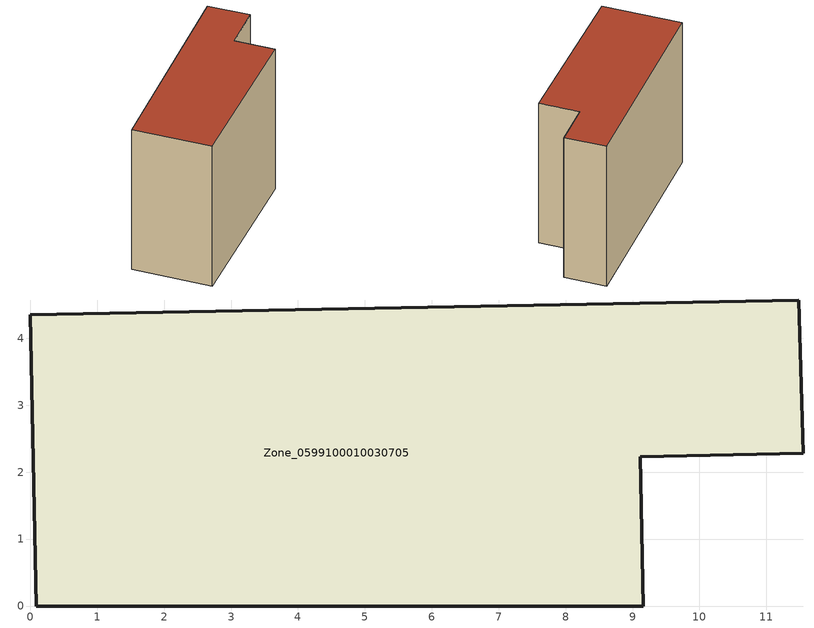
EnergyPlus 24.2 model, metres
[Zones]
Zone_0599100010030705
 floor ground (C_G): 0.09,0 0,4.35 11.48,4.57 11.55,2.29 9.11,2.23 9.16,0 z0
 wall outside (C_F): 11.55,2.29 11.48,4.57 0,4.35 0.09,0 9.16,0 9.11,2.23 11.55,2.29 z0:8.73
 roof outside (C_R): 9.16,0 9.11,2.23 11.55,2.29 11.48,4.57 0,4.35 0.09,0 z8.73
[BUILDING]
Pand.0599100010030705: North Axis=0; Terrain=City; Loads Convergence Tolerance Value=0.04; Temperature Convergence Tolerance Value=0.4; Solar Distribution=FullExterior; Maximum Number of Warmup Days=25; Minimum Number of Warmup Days=1
[Site:Location]
Rotterdam.The.Hague.AP_ZH_NLD Design_Conditions: Latitude=51.96; Longitude=4.45; Time Zone=1; Elevation=-4.5
[SITE:GROUNDTEMPERATURE:BUILDINGSURFACE]
18, 18, 18, 18, 18, 18, 18, 18, 18, 18, 18, 18
[MATERIAL] Thermal Absorptance=0.9; Solar Absorptance=0.7; Visible Absorptance=0.7
Name | Roughness | Thickness | Conductivity | Density | Specific Heat
G.TI.1946 | MediumSmooth | 0.15 | 1 | 540 | 1210
F.TI.1946 | Rough | 0.3 | 0.857143 | 1920 | 840
R.TI.1946 | MediumRough | 0.2 | 0.1 | 1500 | 1000
[CONSTRUCTION]
C_G: G.TI.1946
C_F: F.TI.1946
C_R: R.TI.1946
[ZONE]
Zone_0599100010030705: Type=1; Multiplier=1; Ceiling Height=Autocalculate; Volume=Autocalculate; Floor Area=autocalculate; Part of Total Floor Area=Yes
[ZONEINFILTRATION:DESIGNFLOWRATE]
Infil_Zone_0599100010030705: Zone or ZoneList or Space or SpaceList=Zone_0599100010030705; Schedule=AlwaysOn; Design Flow Rate Calculation Method=Flow/Area; Flow Rate per Floor Area=0.003; Constant Term Coefficient=1; Temperature Term Coefficient=0; Velocity Term Coefficient=0; Velocity Squared Term Coefficient=0
[HVACTEMPLATE:ZONE:IDEALLOADSAIRSYSTEM]
Zone_0599100010030705: Maximum Heating Supply Air Temperature=50; Minimum Cooling Supply Air Temperature=13; Maximum Heating Supply Air Humidity Ratio=0.0156; Minimum Cooling Supply Air Humidity Ratio=0.0077; Heating Limit=NoLimit; Cooling Limit=NoLimit; Dehumidification Control Type=ConstantSensibleHeatRatio; Cooling Sensible Heat Ratio=0.7; Dehumidification Setpoint=60; Humidification Control Type=None; Humidification Setpoint=30; Outdoor Air Method=None; Outdoor Air Flow Rate per Person=0.00944; Outdoor Air Flow Rate per Zone Floor Area=0; Outdoor Air Flow Rate per Zone=0; Demand Controlled Ventilation Type=None; Outdoor Air Economizer Type=NoEconomizer; Heat Recovery Type=None; Sensible Heat Recovery Effectiveness=0.7; Latent Heat Recovery Effectiveness=0.65
[ZONECONTROL:THERMOSTAT]
ThermostatControl_Zone_0599100010030705: Zone or ZoneList=Zone_0599100010030705; Control Type Schedule=DualSetpointControlType; Control 1=Thermostat_Zone_0599100010030705; Temperature Difference Between Cutout And Setpoint=0
[THERMOSTATSETPOINT:DUALSETPOINT]
Thermostat_Zone_0599100010030705: Heating Setpoint Temperature Schedule=HeatingSetpoint_Zone_0599100010030705; Cooling Setpoint Temperature Schedule=CoolingSetpoint_Zone_0599100010030705
[SCHEDULE:COMPACT]
HeatingSetpoint_Zone_0599100010030705: Through: 12/31, For: AllDays, Until: 24:00, 21
CoolingSetpoint_Zone_0599100010030705: Through: 12/31, For: AllDays, Until: 24:00, 24
DualSetpointControlType: Through: 12/31, For: AllDays, Until: 24:00, 4
AlwaysOn: Through: 12/31, For: AllDays, Until: 24:00, 1
